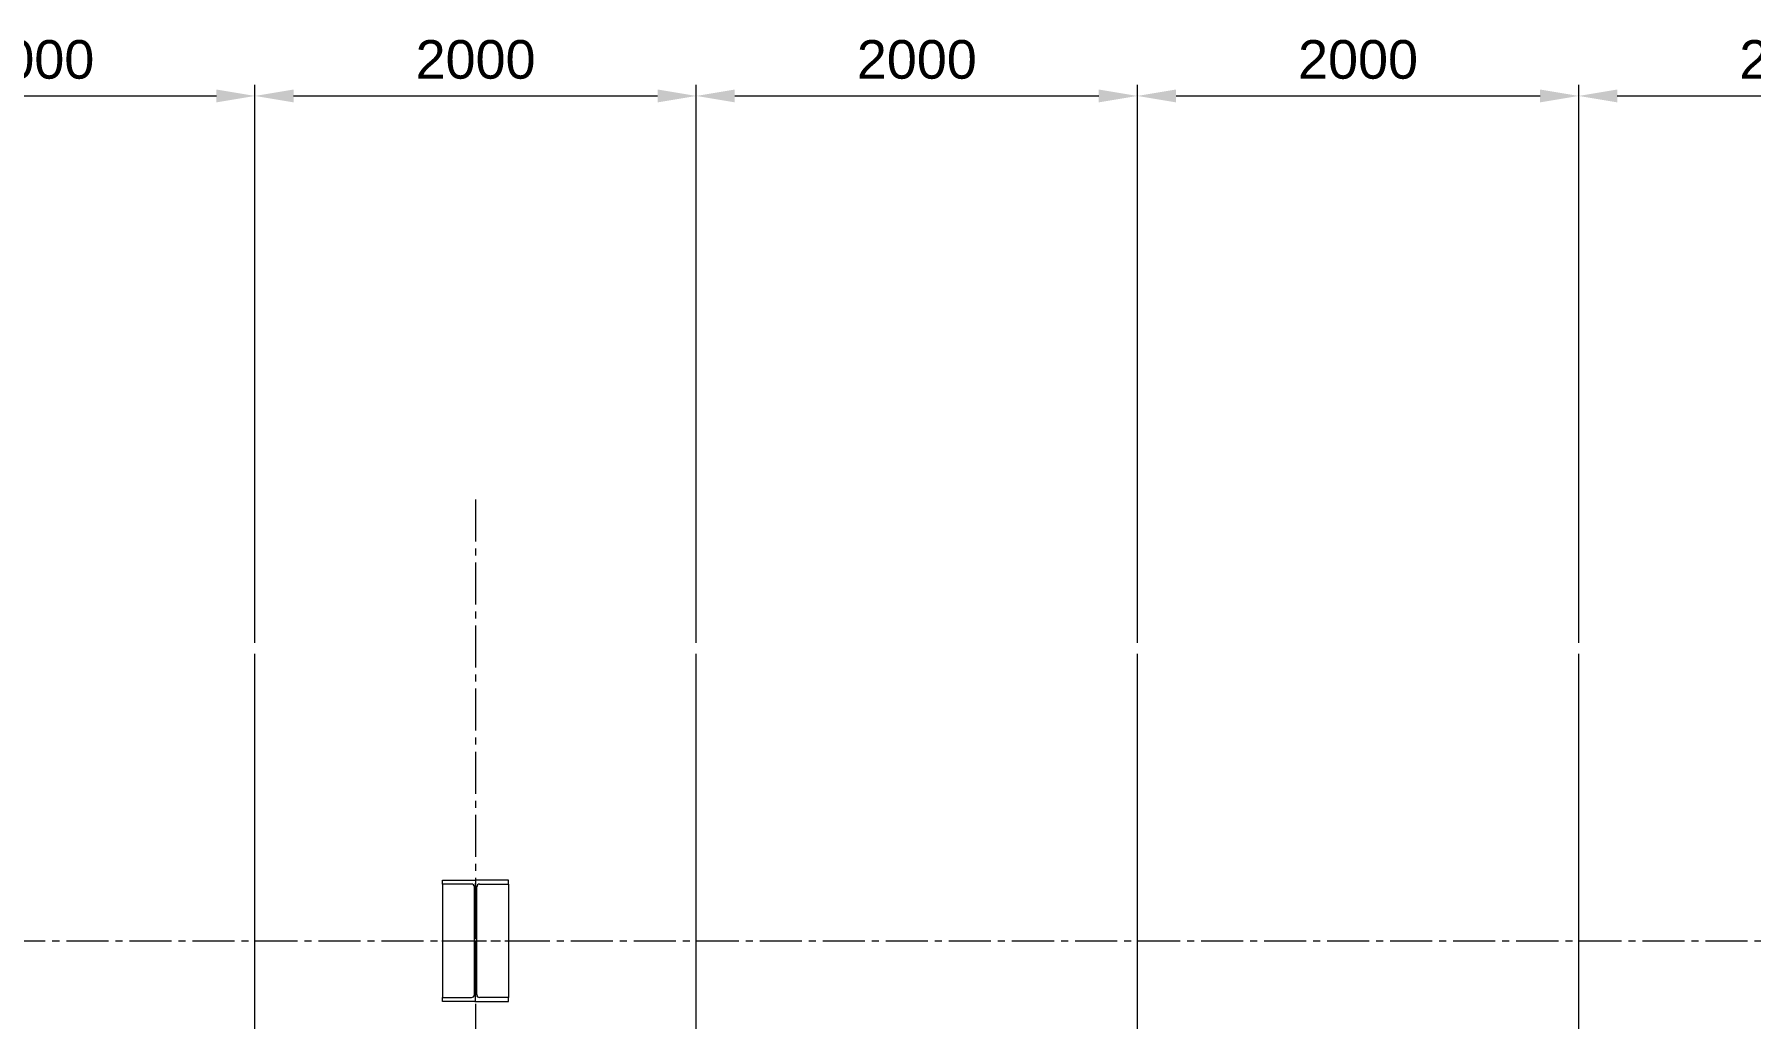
# Model space of a CAD drawing. Header units: millimetres. Extents: x 163705 to 1616509, y 81827 to 302547.
# Drawn here: x 1068985 to 1076765, y 149907 to 154367 of the extents above; entities that cross this region are included whole.
import ezdxf

# ---------------------------------------------------------------- set-up
doc = ezdxf.new("R2010")
doc.units = ezdxf.units.MM
doc.header["$LTSCALE"] = 10
doc.linetypes.add('CENTER2', pattern=[28.575000000000003, 19.05, -3.175, 3.175, -3.175])
for name, color, linetype, lineweight in [('1-中心线', 1, 'CENTER2', 0), ('1-剖面线', 8, 'Continuous', 0), ('1-标注', 3, 'Continuous', 0), ('1-钢构', 6, 'Continuous', 0)]:
    doc.layers.add(name, color=color, linetype=linetype, lineweight=lineweight)
doc.styles.get("Standard").update_dxf_attribs({"font": 'arial.ttf'})
doc.dimstyles.new('AM_GB50$0', dxfattribs={"dimscale": 50, "dimtxt": 3.5, "dimasz": 3.5, "dimexe": 1, "dimexo": 1, "dimgap": 1.5, "dimtad": 1, "dimdsep": 46, "dimtxsty": 'Standard', "dimcen": 0, "dimclrd": 256, "dimclre": 256, "dimclrt": 2, "dimadec": 0, "dimazin": 2, "dimtp": 0.1, "dimtm": 0.1, "dimtfac": 0.71, "dimtdec": 3, "dimtmove": 0, "dimatfit": 3, "dimfxl": 0, "dimlwd": -1, "dimlwe": -1, "dimarcsym": 0})

# ---------------------------------------------------------------- blocks, each defined once
blk = doc.blocks.new('G$CEDFA10A2')
for p, q in [((0, 535), (0, 553)), ((0, 553), (150, 553)), ((300, 553), (150, 553)), ((300, 535), (300, 553)), ((131.5, 535), (0, 535)), ((0, 535), (0, 21)), ((144.5, 34), (144.5, 522)), ((155.5, 34), (155.5, 522)), ((168.5, 535), (300, 535)), ((300, 535), (300, 21)), ((0, 21), (131.5, 21)), ((0, 3), (0, 21)), ((150, 3), (0, 3)), ((150, 3), (300, 3)), ((300, 21), (168.5, 21)), ((300, 3), (300, 21))]:
    blk.add_line(p, q)
for centre, start, end in [((131.5, 522), 0, 90), ((168.5, 522), 90, 180), ((131.5, 34), 270, 0), ((168.5, 34), 180, 270)]:
    blk.add_arc(centre, 13, start, end)
at = {"layer": '1-中心线'}
for p, q in [((150, 0), (149.999999997206, 556)), ((-3, 278), (303, 278))]:
    blk.add_line(p, q, dxfattribs=at)
blk.add_text('HC_SUPERPART', height=0.001).set_placement((150, 3))
blk = doc.blocks.new('*D500')
at = {"layer": '1-标注', "transparency": 16777216}
for p, q in [((1067985.430212252, 151609.6317333492), (1067985.430212252, 154138.1885826529)), ((1069985.430212252, 151609.6317333492), (1069985.430212252, 154138.1885826529)), ((1068160.430212252, 154088.1885826529), (1069810.430212252, 154088.1885826529))]:
    blk.add_line(p, q, dxfattribs=at)
for points in [[(1068160.430212252, 154117.3552493195), (1068160.430212252, 154059.0219159862), (1067985.430212252, 154088.1885826529)], [(1069810.430212252, 154117.3552493195), (1069810.430212252, 154059.0219159862), (1069985.430212252, 154088.1885826529)]]:
    blk.add_solid(points, dxfattribs=at)
at = {"layer": 'Defpoints', "transparency": 16777216}
for p in [(1069985.430212252, 154088.1885826529), (1067985.430212252, 151559.6317333492), (1069985.430212252, 151559.6317333492)]:
    blk.add_point(p, dxfattribs=at)
at = {"layer": '1-标注', "transparency": 16777216, "insert": (1068985.430212252, 154252.5388555042), "char_height": 175, "attachment_point": 5}
blk.add_mtext('2000', dxfattribs=at)
blk = doc.blocks.new('*D501')
at = {"layer": '1-标注', "transparency": 16777216}
for p, q in [((1069985.430212252, 151609.6317333492), (1069985.430212252, 154138.1885826529)), ((1071985.430212252, 151609.6317333492), (1071985.430212252, 154138.1885826529)), ((1070160.430212252, 154088.1885826529), (1071810.430212252, 154088.1885826529))]:
    blk.add_line(p, q, dxfattribs=at)
for points in [[(1070160.430212252, 154117.3552493195), (1070160.430212252, 154059.0219159862), (1069985.430212252, 154088.1885826529)], [(1071810.430212252, 154117.3552493195), (1071810.430212252, 154059.0219159862), (1071985.430212252, 154088.1885826529)]]:
    blk.add_solid(points, dxfattribs=at)
at = {"layer": 'Defpoints', "transparency": 16777216}
for p in [(1071985.430212252, 154088.1885826529), (1069985.430212252, 151559.6317333492), (1071985.430212252, 151559.6317333492)]:
    blk.add_point(p, dxfattribs=at)
at = {"layer": '1-标注', "transparency": 16777216, "insert": (1070985.430212252, 154252.5388555042), "char_height": 175, "attachment_point": 5}
blk.add_mtext('2000', dxfattribs=at)
blk = doc.blocks.new('*D502')
at = {"layer": '1-标注', "transparency": 16777216}
for p, q in [((1071985.430212252, 151609.6317333492), (1071985.430212252, 154138.1885826529)), ((1073985.430212252, 151609.6317333492), (1073985.430212252, 154138.1885826529)), ((1072160.430212252, 154088.1885826529), (1073810.430212252, 154088.1885826529))]:
    blk.add_line(p, q, dxfattribs=at)
for points in [[(1072160.430212252, 154117.3552493195), (1072160.430212252, 154059.0219159862), (1071985.430212252, 154088.1885826529)], [(1073810.430212252, 154117.3552493195), (1073810.430212252, 154059.0219159862), (1073985.430212252, 154088.1885826529)]]:
    blk.add_solid(points, dxfattribs=at)
at = {"layer": 'Defpoints', "transparency": 16777216}
for p in [(1073985.430212252, 154088.1885826529), (1071985.430212252, 151559.6317333492), (1073985.430212252, 151559.6317333492)]:
    blk.add_point(p, dxfattribs=at)
at = {"layer": '1-标注', "transparency": 16777216, "insert": (1072985.430212252, 154252.5388555042), "char_height": 175, "attachment_point": 5}
blk.add_mtext('2000', dxfattribs=at)
blk = doc.blocks.new('*D503')
at = {"layer": '1-标注', "transparency": 16777216}
for p, q in [((1073985.430212252, 151609.6317333492), (1073985.430212252, 154138.1885826529)), ((1075985.430212252, 151609.6317333492), (1075985.430212252, 154138.1885826529)), ((1074160.430212252, 154088.1885826529), (1075810.430212252, 154088.1885826529))]:
    blk.add_line(p, q, dxfattribs=at)
for points in [[(1074160.430212252, 154117.3552493195), (1074160.430212252, 154059.0219159862), (1073985.430212252, 154088.1885826529)], [(1075810.430212252, 154117.3552493195), (1075810.430212252, 154059.0219159862), (1075985.430212252, 154088.1885826529)]]:
    blk.add_solid(points, dxfattribs=at)
at = {"layer": 'Defpoints', "transparency": 16777216}
for p in [(1075985.430212252, 154088.1885826529), (1073985.430212252, 151559.6317333492), (1075985.430212252, 151559.6317333492)]:
    blk.add_point(p, dxfattribs=at)
at = {"layer": '1-标注', "transparency": 16777216, "insert": (1074985.430212252, 154252.5388555042), "char_height": 175, "attachment_point": 5}
blk.add_mtext('2000', dxfattribs=at)
blk = doc.blocks.new('*D504')
at = {"layer": '1-标注', "transparency": 16777216}
for p, q in [((1075985.430212252, 151609.6317333492), (1075985.430212252, 154138.1885826529)), ((1077985.430212252, 151609.6317333492), (1077985.430212252, 154138.1885826529)), ((1076160.430212252, 154088.1885826529), (1077810.430212252, 154088.1885826529))]:
    blk.add_line(p, q, dxfattribs=at)
for points in [[(1076160.430212252, 154117.3552493195), (1076160.430212252, 154059.0219159862), (1075985.430212252, 154088.1885826529)], [(1077810.430212252, 154117.3552493195), (1077810.430212252, 154059.0219159862), (1077985.430212252, 154088.1885826529)]]:
    blk.add_solid(points, dxfattribs=at)
at = {"layer": 'Defpoints', "transparency": 16777216}
for p in [(1077985.430212252, 154088.1885826529), (1075985.430212252, 151559.6317333492), (1077985.430212252, 151559.6317333492)]:
    blk.add_point(p, dxfattribs=at)
at = {"layer": '1-标注', "transparency": 16777216, "insert": (1076985.430212252, 154252.5388555042), "char_height": 175, "attachment_point": 5}
blk.add_mtext('2000', dxfattribs=at)

msp = doc.modelspace()

# ---------------------------------------------------------------- linework, layer by layer
at = {"layer": '1-中心线'}
for p, q in [((1070985.430212252, 152259.7375426244), (1070985.430212252, 141059.4989849335)), ((1053985.779878024, 150259.6317333492), (1105985.705053746, 150259.6317333492))]:
    msp.add_line(p, q, dxfattribs=at)
at = {"layer": '1-剖面线'}
for p, q in [((1069985.430212252, 141759.6317333492), (1069985.430212252, 151559.6317333492)), ((1071985.430212252, 141759.6317333492), (1071985.430212252, 151559.6317333492)), ((1073985.430212252, 141759.6317333492), (1073985.430212252, 151559.6317333492)), ((1075985.430212252, 141759.6317333492), (1075985.430212252, 151559.6317333492))]:
    msp.add_line(p, q, dxfattribs=at)

# ---------------------------------------------------------------- block references
at = {"layer": '1-钢构'}
msp.add_blockref('G$CEDFA10A2', (1070835.430212251, 149981.6317334982), dxfattribs=at)

# ---------------------------------------------------------------- dimensions: what is measured, and where the dimension line sits
at = {"layer": '1-标注'}
for base, p1, p2, picture, middle in [((1069985.430212252, 154088.1885826529), (1067985.430212252, 151559.6317333492), (1069985.430212252, 151559.6317333492), '*D500', (1068985.430212252, 154252.5388555042)), ((1071985.430212252, 154088.1885826529), (1069985.430212252, 151559.6317333492), (1071985.430212252, 151559.6317333492), '*D501', (1070985.430212252, 154252.5388555042)), ((1073985.430212252, 154088.1885826529), (1071985.430212252, 151559.6317333492), (1073985.430212252, 151559.6317333492), '*D502', (1072985.430212252, 154252.5388555042)), ((1075985.430212252, 154088.1885826529), (1073985.430212252, 151559.6317333492), (1075985.430212252, 151559.6317333492), '*D503', (1074985.430212252, 154252.5388555042)), ((1077985.430212252, 154088.1885826529), (1075985.430212252, 151559.6317333492), (1077985.430212252, 151559.6317333492), '*D504', (1076985.430212252, 154252.5388555042))]:
    dim = msp.add_linear_dim(base=base, p1=p1, p2=p2, dimstyle='AM_GB50$0', override={"dimtmove": 1}, dxfattribs=at)
    dim.commit()
    dim.dimension.update_dxf_attribs({"geometry": picture, "text_midpoint": middle})

doc.saveas('drawing.dxf')
